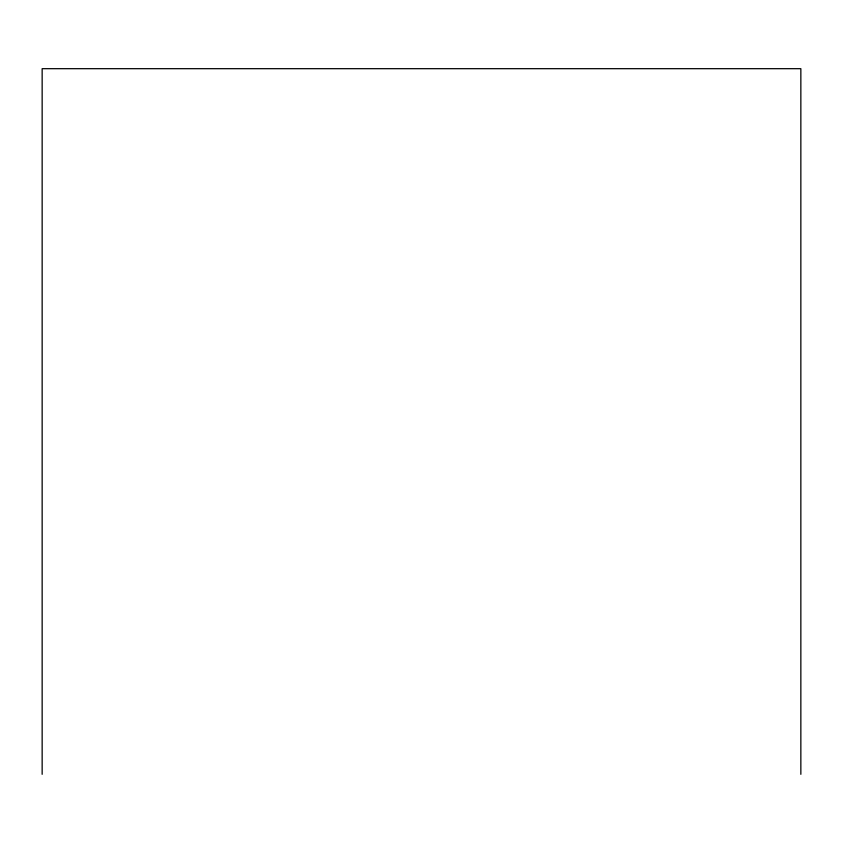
<?xml version="1.0" encoding="UTF-8"?>
<svg xmlns="http://www.w3.org/2000/svg" width="843" height="843" viewBox="0 0 843 843"><rect width="100%" height="100%" fill="white"/><g stroke="black" fill="none" stroke-linecap="round" stroke-linejoin="round"><path stroke-width="1.26" d="M800.85 774.317L800.85 68.683L42.15 68.683L42.15 774.317"/></g></svg>
